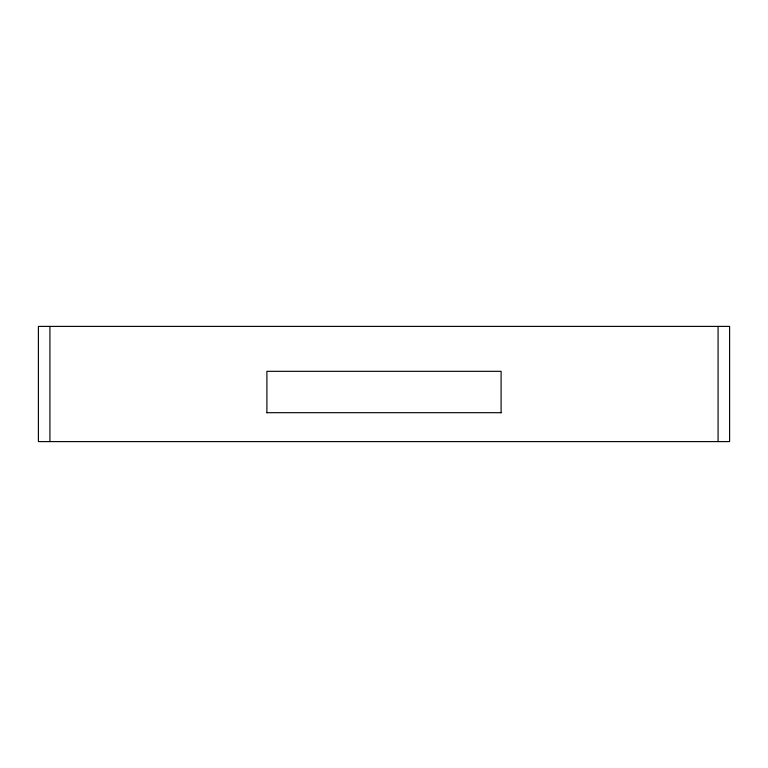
<?xml version="1.0" encoding="UTF-8"?>
<svg xmlns="http://www.w3.org/2000/svg" width="768" height="768" viewBox="0 0 768 768"><rect width="100%" height="100%" fill="white"/><g stroke="black" fill="none" stroke-linecap="round" stroke-linejoin="round"><path stroke-width="1.15" d="M266.899 412.685L501.101 412.685M718.08 326.4L718.08 441.6M501.101 412.838L501.101 371.328L266.899 371.328L266.899 412.8M49.92 326.4L49.92 441.6M729.6 326.4L38.4 326.4L38.4 441.6L729.6 441.6L729.6 326.4"/></g></svg>
